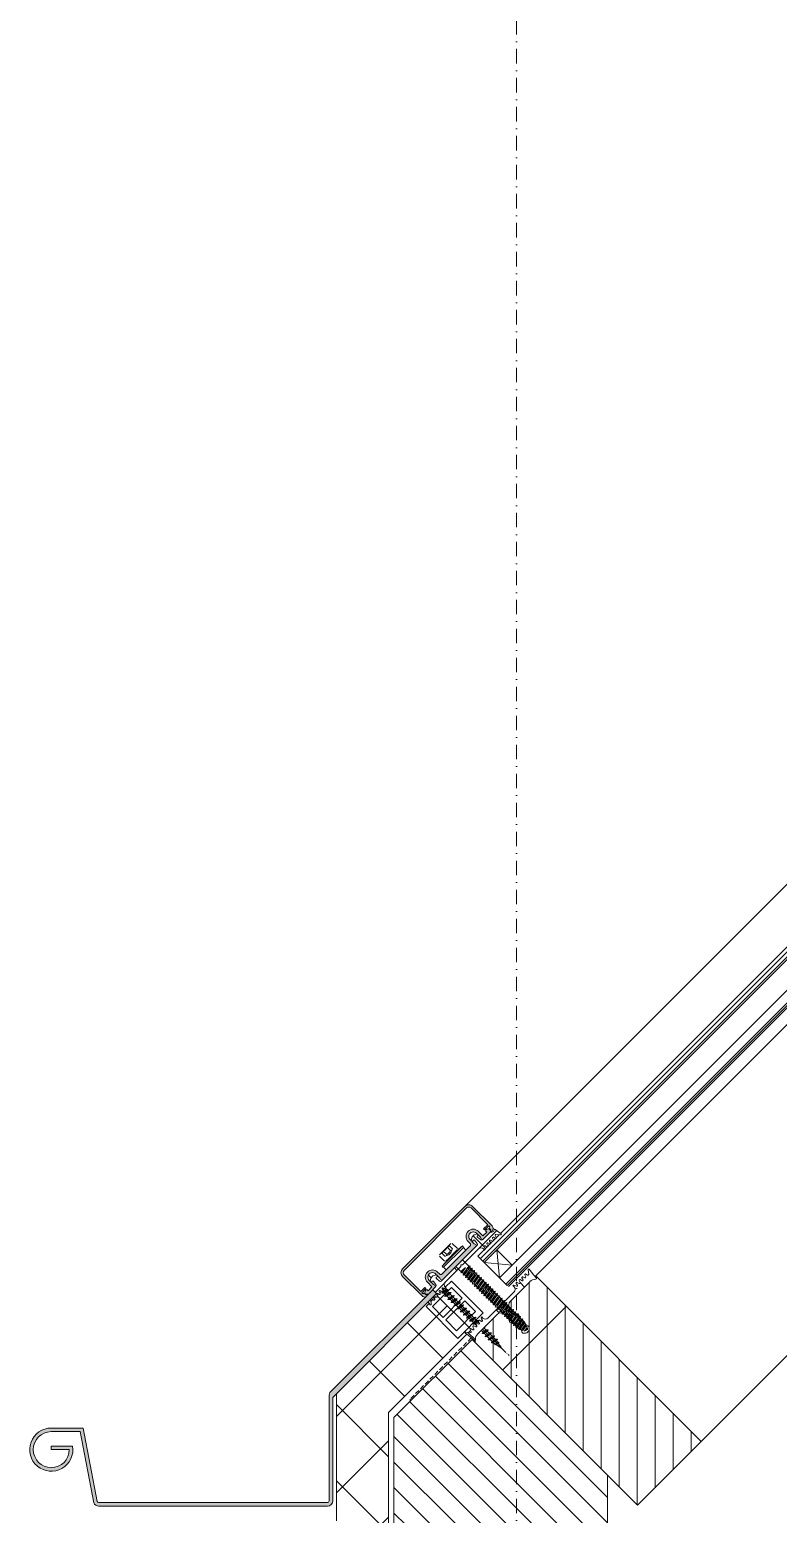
# Model space of a CAD drawing. Header units: millimetres. Extents: x 1789 to 13769, y 2055 to 27197.
# Drawn here: x 8502 to 8918, y 23425 to 24250 of the extents above; entities that cross this region are included whole.
import ezdxf

# ---------------------------------------------------------------- set-up
doc = ezdxf.new("R2010")
doc.units = ezdxf.units.MM
for name, pattern in [('MV_hartlijn_staal', [6.6, 5, -0.8, 0, -0.8]), ('MV_hidden', [3.75, 2.5, -1.25]), ('MV_stramien', [16, 8, -4, 0, -4])]:
    doc.linetypes.add(name, pattern=pattern)
for name, color, linetype, lineweight in [('A-DETL', 90, 'Continuous', 13), ('A-DETL-GENF', 92, 'Continuous', 18), ('A-DETL-THIN', 151, 'Continuous', 18)]:
    doc.layers.add(name, color=color, linetype=linetype, lineweight=lineweight)
pattern_1 = [(45, (0, 0), (-14.142136, 14.142136), []), (135, (0, 0), (-14.142136, -14.142136), [])]

# ---------------------------------------------------------------- blocks, each defined once
blk = doc.blocks.new('31 dubbel_glas - Type 1-3306866-Details Restauratie 1-10')
at = {"layer": 'A-DETL-GENF', "lineweight": 13}
for p, q in [((0, 0), (0, -23)), ((5.03, 0), (0, 0)), ((7.34, 0), (5.71, 0)), ((9.54, 0), (7.84, 0)), ((11.74, 0), (10.04, 0)), ((13.94, 0), (12.24, 0)), ((16.78, 0), (14.44, 0)), ((752.64, 0), (17.78, 0)), ((752.64, -5), (0, -5)), ((0, -5), (10, -17)), ((0, -17), (10, -5)), ((10, -17), (10, -5)), ((0, -17), (752.64, -17)), ((0, -23), (752.64, -23))]:
    blk.add_line(p, q, dxfattribs=at)
blk = doc.blocks.new('28 schroeven 2D - Verzonken schroef 4_0x50mm-V12-Details Restauratie 1-10')
at = {"layer": 'A-DETL-GENF', "lineweight": 5}
for p, q in [((-1, 45), (0, 50)), ((0, 50), (1, 45)), ((-2, 44.89), (-1.25, 44.25)), ((2, 43.96), (-2, 44.89)), ((-2, 42.46), (-1.25, 41.82)), ((2, 41.53), (-2, 42.46)), ((-1.26, 46.66), (-0.51, 46.02)), ((1.26, 46.07), (-1.26, 46.66)), ((-1, 35.05), (-1, 45)), ((-0.52, 48.71), (0.23, 48.07)), ((0.52, 48.47), (-0.52, 48.71)), ((-0.23, 49.11), (0.52, 48.47)), ((0.51, 46.71), (1.26, 46.07)), ((1, 45), (1, 35.05)), ((1.25, 44.6), (2, 43.96)), ((1.25, 42.17), (2, 41.53)), ((-2, 40.02), (-1.25, 39.38)), ((2, 39.09), (-2, 40.02)), ((-2, 37.58), (-1.25, 36.94)), ((2, 36.65), (-2, 37.58)), ((-2, 35.15), (-1.89, 35.05)), ((-1.59, 35.05), (-2, 35.15)), ((1.25, 39.73), (2, 39.09)), ((1.25, 37.29), (2, 36.65)), ((-2, 27.83), (-1.25, 27.19)), ((2, 26.9), (-2, 27.83)), ((-2, 25.4), (-1.25, 24.76)), ((2, 24.47), (-2, 25.4)), ((-1.93, 30.21), (-1.25, 29.63)), ((2, 29.34), (-1.83, 30.23)), ((-1, 4.28), (-1, 31.77)), ((1, 31.36), (1, 4.55)), ((1.25, 29.98), (2, 29.34)), ((1.25, 27.54), (2, 26.9)), ((1.25, 25.11), (2, 24.47)), ((-2, 22.96), (-1.25, 22.32)), ((2, 22.03), (-2, 22.96)), ((-2, 20.52), (-1.25, 19.88)), ((2, 19.59), (-2, 20.52)), ((-2, 18.09), (-1.25, 17.45)), ((2, 17.15), (-2, 18.09)), ((1.25, 22.67), (2, 22.03)), ((1.25, 20.23), (2, 19.59)), ((1.25, 17.79), (2, 17.15)), ((-2, 15.65), (-1.25, 15.01)), ((2, 14.72), (-2, 15.65)), ((-2, 13.21), (-1.25, 12.57)), ((2, 12.28), (-2, 13.21)), ((-2, 10.77), (-1.25, 10.13)), ((2, 9.84), (-2, 10.77)), ((-2, 8.34), (-1.25, 7.7)), ((2, 7.41), (-2, 8.34)), ((1.25, 15.36), (2, 14.72)), ((1.25, 12.92), (2, 12.28)), ((1.25, 10.48), (2, 9.84)), ((-2, 5.9), (-1.25, 5.26)), ((2, 4.97), (-2, 5.9)), ((-0.89, 3.96), (0.16, 3.58)), ((1.25, 8.05), (2, 7.41)), ((1.25, 5.61), (2, 4.97))]:
    blk.add_line(p, q, dxfattribs=at)
at = {"layer": 'A-DETL-GENF', "linetype": 'MV_hartlijn_staal', "lineweight": 13}
for p, q in [((0, 35.05), (0, 55.9)), ((0, 3.2), (0, 30.34)), ((0, -7.38), (0, -5.3)), ((0, -9.1), (0, -8.91))]:
    blk.add_line(p, q, dxfattribs=at)
at = {"layer": 'A-DETL-GENF', "lineweight": 5}
for points in [[(-2, 44.89), (-1.5, 45.13), (1.25, 44.6)], [(-2, 42.46), (-1.5, 42.7), (1.25, 42.17)], [(-1.26, 46.66), (-1, 46.82), (0.51, 46.71)], [(-1.25, 44.25), (1.8, 43.74), (2, 43.96)], [(-1.25, 41.82), (1.8, 41.31), (2, 41.53)], [(-0.52, 48.71), (-0.51, 48.79), (-0.23, 49.11)], [(-0.51, 46.02), (1.16, 45.94), (1.26, 46.07)], [(0.23, 48.07), (0.53, 48.42), (0.52, 48.47)], [(-2, 40.02), (-1.5, 40.26), (1.25, 39.73)], [(-2, 37.58), (-1.5, 37.82), (1.25, 37.29)], [(-2, 35.15), (-1.64, 35.32), (-0.15, 35.1)], [(-1.25, 39.38), (1.8, 38.87), (2, 39.09)], [(-1.25, 36.94), (1.8, 36.43), (2, 36.65)], [(-2, 27.83), (-1.5, 28.07), (1.25, 27.54)], [(-2, 25.4), (-1.5, 25.64), (1.25, 25.11)], [(-1.82, 30.32), (-1.11, 30.44), (1.25, 29.98)], [(-1.25, 29.63), (1.8, 29.12), (2, 29.34)], [(-1.25, 27.19), (1.8, 26.68), (2, 26.9)], [(-1.25, 24.76), (1.8, 24.25), (2, 24.47)], [(-2, 22.96), (-1.5, 23.2), (1.25, 22.67)], [(-2, 20.52), (-1.5, 20.76), (1.25, 20.23)], [(-2, 18.09), (-1.5, 18.33), (1.25, 17.79)], [(-1.25, 22.32), (1.8, 21.81), (2, 22.03)], [(-1.25, 19.88), (1.8, 19.37), (2, 19.59)], [(-1.25, 17.45), (1.8, 16.94), (2, 17.15)], [(-2, 15.65), (-1.5, 15.89), (1.25, 15.36)], [(-2, 13.21), (-1.5, 13.45), (1.25, 12.92)], [(-2, 10.77), (-1.5, 11.01), (1.25, 10.48)], [(-2, 8.34), (-1.5, 8.58), (1.25, 8.05)], [(-1.25, 15.01), (1.8, 14.5), (2, 14.72)], [(-1.25, 12.57), (1.8, 12.06), (2, 12.28)], [(-1.25, 10.13), (1.8, 9.62), (2, 9.84)], [(-2, 5.9), (-1.5, 6.14), (1.25, 5.61)], [(-1.25, 7.7), (1.8, 7.19), (2, 7.41)], [(-1.25, 5.26), (1.8, 4.75), (2, 4.97)]]:
    blk.add_open_spline(points, degree=2, dxfattribs=at)

msp = doc.modelspace()

# ---------------------------------------------------------------- hatches: boundary and pattern name
at = {"layer": 'A-DETL-GENF'}
h = msp.add_hatch(color=7, dxfattribs=at)
h.paths.add_polyline_path([(8721.61, 23546.07), (8722.37, 23546.14), (8723.32, 23547.25), (8722.64, 23547.44), (8722.54, 23547.36), (8721.54, 23548.35), (8720.98, 23547.78), (8720.27, 23548.49), (8722.61, 23550.82), (8722.04, 23551.39), (8719.71, 23549.05), (8710.16, 23558.69), (8709.98, 23559.12), (8709.92, 23559.59), (8709.98, 23560.06), (8710.16, 23560.49), (8710.44, 23560.86), (8745.47, 23595.8), (8745.9, 23595.98), (8746.37, 23596.04), (8746.83, 23595.98), (8747.27, 23595.8), (8747.64, 23595.51), (8756.9, 23586.25), (8754.57, 23583.91), (8755.13, 23583.35), (8757.47, 23585.68), (8758.03, 23585.12), (8757.75, 23584.27), (8758.6, 23583.42), (8758.47, 23583.19), (8758.82, 23582.58), (8759.2, 23582.63), (8759.31, 23582.71), (8759.62, 23583.13), (8759.82, 23583.61), (8759.89, 23584.13), (8759.82, 23584.64), (8759.62, 23585.13), (8759.31, 23585.54), (8747.96, 23596.78), (8747.36, 23597.07), (8746.7, 23597.22), (8746.03, 23597.22), (8745.37, 23597.07), (8744.77, 23596.78), (8744.24, 23596.36), (8709.12, 23561.09), (8708.82, 23560.37), (8708.72, 23559.59), (8708.82, 23558.81), (8709.12, 23558.09), (8709.6, 23557.47), (8720.77, 23546.36), (8721.17, 23546.17)])
h.paths.add_polyline_path([(8723.77, 23547.6), (8727.98, 23551.81), (8727.61, 23552.7), (8726.73, 23553.06), (8724.08, 23555.82), (8723.83, 23556.37), (8723.72, 23556.96), (8723.75, 23557.56), (8723.93, 23558.14), (8724.24, 23558.65), (8724.67, 23559.08), (8725.19, 23559.39), (8725.76, 23559.57), (8726.36, 23559.61), (8726.96, 23559.5), (8727.51, 23559.25), (8727.98, 23558.88), (8730.27, 23556.6), (8730.63, 23555.72), (8731.52, 23555.35), (8750.61, 23574.44), (8750.24, 23575.33), (8749.36, 23575.69), (8746.7, 23578.45), (8746.45, 23579), (8746.34, 23579.59), (8746.38, 23580.19), (8746.56, 23580.77), (8746.87, 23581.28), (8747.3, 23581.71), (8747.81, 23582.02), (8748.39, 23582.2), (8748.99, 23582.24), (8749.58, 23582.13), (8750.13, 23581.88), (8750.61, 23581.51), (8752.89, 23579.22), (8753.26, 23578.34), (8754.14, 23577.97), (8758.37, 23582.2), (8758.23, 23583.47), (8757.55, 23583.84), (8756.78, 23583.84), (8756.1, 23583.45), (8755.71, 23582.78), (8756.34, 23582.15), (8754.21, 23580.03), (8751.67, 23582.57), (8750.84, 23583.21), (8749.88, 23583.61), (8748.84, 23583.74), (8747.81, 23583.61), (8746.84, 23583.21), (8746.01, 23582.57), (8745.38, 23581.74), (8744.98, 23580.78), (8744.84, 23579.74), (8744.98, 23578.71), (8745.38, 23577.74), (8746.01, 23576.91), (8747.23, 23575.65), (8747.37, 23575.15), (8747.23, 23574.65), (8747.07, 23574.44), (8731.31, 23558.72), (8730.81, 23558.59), (8730.31, 23558.72), (8730.1, 23558.88), (8729.04, 23559.94), (8728.21, 23560.58), (8727.25, 23560.98), (8726.21, 23561.11), (8725.18, 23560.98), (8724.21, 23560.58), (8723.38, 23559.94), (8722.75, 23559.11), (8722.35, 23558.15), (8722.21, 23557.11), (8722.35, 23556.08), (8722.75, 23555.11), (8723.38, 23554.29), (8725.93, 23551.74), (8723.76, 23549.57), (8723.12, 23550.2), (8722.48, 23549.82), (8722.09, 23549.18), (8722.05, 23548.43), (8722.37, 23547.75)])
at = {"layer": 'A-DETL-GENF', "lineweight": 13}
h = msp.add_hatch(dxfattribs=at)
h.set_pattern_fill('FP_46', color=250, style=0, pattern_type=2)
h.set_pattern_definition(pattern_1)
h.paths.add_polyline_path([(8724.97, 23541.81), (8725.52, 23542.01), (8725.15, 23544.68), (8723.78, 23543.31)])
h.paths.add_polyline_path([(8726.92, 23544.41), (8727.4, 23544.62), (8727.45, 23544.94), (8726.85, 23546.25), (8727.06, 23546.52), (8727.39, 23546.57), (8728.48, 23545.97), (8728.96, 23546.17), (8729.01, 23546.5), (8728.41, 23547.81), (8728.61, 23548.07), (8728.95, 23548.13), (8730.03, 23547.52), (8730.51, 23547.73), (8730.56, 23548.05), (8729.96, 23549.36), (8730.17, 23549.63), (8730.5, 23549.68), (8731.59, 23549.08), (8732.07, 23549.28), (8732.12, 23549.61), (8731.52, 23550.92), (8731.73, 23551.19), (8732.06, 23551.24), (8733.38, 23550.64), (8733.8, 23550.76), (8733.98, 23550.89), (8733.03, 23551.94), (8732.83, 23552.42), (8732.76, 23552.94), (8732.83, 23553.46), (8733.03, 23553.94), (8733.35, 23554.35), (8741.95, 23562.95), (8741.95, 23563.89), (8742.89, 23563.89), (8752.09, 23573.02), (8752.93, 23573.32), (8753.82, 23573.22), (8754.57, 23572.74), (8755.2, 23572.11), (8755.42, 23572.5), (8755.43, 23572.94), (8755.34, 23573.14), (8754.86, 23574.26), (8755.07, 23574.53), (8755.4, 23574.58), (8756.49, 23573.98), (8756.81, 23574.03), (8757.02, 23574.51), (8756.42, 23575.82), (8756.62, 23576.08), (8756.96, 23576.14), (8758.04, 23575.53), (8758.37, 23575.58), (8758.57, 23576.06), (8757.97, 23577.37), (8758.18, 23577.64), (8758.51, 23577.69), (8759.6, 23577.09), (8759.92, 23577.14), (8760.13, 23577.61), (8759.53, 23578.93), (8759.74, 23579.2), (8760.07, 23579.25), (8761.15, 23578.64), (8761.48, 23578.69), (8761.68, 23579.17), (8761.04, 23580.54), (8761.2, 23580.78), (8761.47, 23580.85), (8764.09, 23580.58), (8764.29, 23581.12), (8761.1, 23583.64), (8760.3, 23584), (8760.43, 23583.37), (8760.26, 23582.75), (8759.83, 23582.29), (8759.24, 23582.11), (8758.32, 23582.15), (8753.73, 23577.69), (8753.34, 23577.67), (8752.89, 23577.92), (8751.07, 23579.51), (8751.12, 23579.85), (8751.29, 23580.01), (8751.81, 23580.31), (8751.02, 23581.1), (8749.33, 23580.65), (8748.18, 23579.5), (8747.71, 23577.34), (8748.31, 23576.76), (8748.41, 23576.84), (8748.98, 23577.71), (8749.36, 23577.75), (8749.61, 23577.56), (8751.16, 23575.49), (8751.14, 23575.1), (8750.82, 23574.65), (8730.85, 23554.82), (8730.47, 23554.8), (8730.12, 23554.96), (8728.19, 23556.63), (8728.24, 23556.97), (8728.41, 23557.14), (8729.17, 23557.69), (8728.53, 23558.33), (8726.45, 23557.77), (8725.3, 23556.63), (8724.85, 23554.94), (8725.64, 23554.15), (8726.11, 23554.84), (8726.45, 23554.88), (8726.73, 23554.68), (8728.28, 23552.61), (8728.26, 23552.23), (8727.98, 23551.81), (8726.33, 23550.11), (8728.38, 23547.91), (8725.65, 23545.06), (8725.84, 23545.01)])
h = msp.add_hatch(dxfattribs=at)
h.set_pattern_fill('FP_46', color=250, style=0, pattern_type=2)
h.set_pattern_definition(pattern_1)
h.paths.add_polyline_path([(8749.45, 23521.87), (8750.04, 23522.27), (8750.11, 23523.19), (8750.36, 23524.08), (8750.78, 23524.9), (8751.36, 23525.62), (8762.79, 23536.91), (8763.51, 23537.21), (8764.29, 23537.31), (8765.07, 23537.21), (8765.79, 23536.91), (8766.41, 23536.43), (8769.14, 23533.7), (8769, 23532.11), (8775, 23529.44), (8775.44, 23529.55), (8776.49, 23530.73), (8776.49, 23531.18), (8776.42, 23531.39), (8773.84, 23536.95), (8772.25, 23536.81), (8769.05, 23540.17), (8768.75, 23540.89), (8768.64, 23541.67), (8768.75, 23542.44), (8769.05, 23543.17), (8770, 23544.26), (8781.05, 23555.18), (8781.87, 23555.6), (8782.76, 23555.85), (8783.81, 23555.96), (8784.08, 23556.51), (8782.45, 23558.28), (8779.93, 23561.46), (8779.39, 23561.26), (8779.59, 23558.37), (8779.35, 23558.21), (8779.07, 23558.26), (8777.98, 23558.86), (8777.5, 23558.65), (8777.45, 23558.33), (8778.05, 23557.02), (8777.84, 23556.75), (8777.51, 23556.7), (8776.42, 23557.3), (8775.94, 23557.1), (8775.9, 23556.77), (8776.49, 23555.46), (8776.29, 23555.19), (8775.95, 23555.14), (8774.87, 23555.75), (8774.39, 23555.54), (8774.34, 23555.22), (8774.94, 23553.9), (8774.73, 23553.64), (8774.4, 23553.59), (8773.31, 23554.19), (8772.83, 23553.99), (8772.78, 23553.66), (8773.38, 23552.35), (8773.18, 23552.08), (8772.84, 23552.03), (8771.52, 23552.63), (8771.1, 23552.51), (8770.92, 23552.38), (8771.83, 23551.4), (8772.13, 23550.56), (8772.03, 23549.67), (8771.55, 23548.92), (8765.48, 23542.85), (8765.49, 23540.47), (8763.1, 23540.47), (8756.69, 23534.12), (8755.85, 23533.83), (8754.96, 23533.93), (8754.21, 23534.4), (8753.58, 23535.03), (8753.36, 23534.65), (8753.35, 23534.21), (8753.43, 23534), (8753.92, 23532.88), (8753.71, 23532.62), (8753.38, 23532.57), (8752.29, 23533.17), (8751.97, 23533.12), (8751.76, 23532.64), (8752.36, 23531.33), (8752.16, 23531.06), (8751.82, 23531.01), (8750.74, 23531.61), (8750.41, 23531.57), (8750.21, 23531.09), (8750.81, 23529.77), (8750.6, 23529.51), (8750.27, 23529.46), (8749.18, 23530.06), (8748.86, 23530.01), (8748.65, 23529.53), (8749.25, 23528.22), (8749.04, 23527.95), (8748.71, 23527.9), (8747.63, 23528.5), (8747.3, 23528.45), (8747.1, 23527.98), (8747.74, 23526.61), (8747.58, 23526.37), (8747.31, 23526.3), (8744.69, 23526.57), (8744.49, 23526.02), (8747.68, 23523.51)])
h.paths.add_polyline_path([(8775.08, 23530.45), (8774.86, 23530.5), (8770.62, 23532.52), (8770.2, 23533.11), (8769.88, 23534.25), (8769.64, 23534.59), (8767.43, 23537.19), (8767.32, 23537.67), (8767.46, 23538.14), (8767.81, 23538.49), (8768.29, 23538.63), (8768.77, 23538.53), (8768.98, 23538.39), (8771.7, 23536.08), (8772.49, 23535.83), (8773.17, 23535.59), (8773.63, 23535.03), (8775.48, 23530.77), (8775.28, 23530.52), (8775.18, 23530.47)])
h = msp.add_hatch(dxfattribs=at)
h.set_pattern_fill('FP_11', color=253, style=0, pattern_type=2)
h.set_pattern_definition([(90, (0, 0), (-10, 6e-16), [])])
h.paths.add_polyline_path([(8840.11, 23430.53), (8875.47, 23465.89), (8783.55, 23557.81), (8783.2, 23557.46), (8784.08, 23556.51), (8783.68, 23555.91), (8782.45, 23555.76), (8781.87, 23555.6), (8781.05, 23555.18), (8780.33, 23554.6), (8769.05, 23543.17), (8768.75, 23542.44), (8768.64, 23541.67), (8768.75, 23540.89), (8769.05, 23540.17), (8769.64, 23539.43), (8772.25, 23536.81), (8773.84, 23536.95), (8776.52, 23530.95), (8776.34, 23530.45), (8775.23, 23529.47), (8774.78, 23529.46), (8774.56, 23529.53), (8769, 23532.11), (8769.14, 23533.7), (8765.79, 23536.91), (8765.07, 23537.21), (8764.29, 23537.31), (8763.1, 23537.04), (8762.79, 23536.91), (8762.17, 23536.43), (8750.78, 23524.9), (8750.36, 23524.08), (8750.11, 23523.19), (8750, 23522.15), (8749.45, 23521.87), (8748.49, 23522.76), (8748.19, 23522.45), (8823.47, 23447.18)])
h.paths.add_polyline_path([(8775.08, 23530.45), (8775.37, 23530.59), (8775.5, 23530.88), (8775.4, 23531.22), (8773.44, 23535.34), (8772.85, 23535.75), (8771.7, 23536.08), (8770.6, 23536.98), (8768.58, 23538.59), (8768.29, 23538.63), (8767.81, 23538.49), (8767.43, 23538.07), (8767.32, 23537.67), (8767.46, 23537.14), (8768.04, 23536.43), (8769.88, 23534.25), (8770.12, 23533.46), (8770.37, 23532.79), (8770.92, 23532.32), (8775, 23530.46)])
at = {"layer": 'A-DETL-GENF'}
msp.add_hatch(color=7, dxfattribs=at).paths.add_polyline_path([(8667.83, 23429.9), (8668.61, 23430), (8669.33, 23430.3), (8669.96, 23430.78), (8670.44, 23431.4), (8670.74, 23432.13), (8670.84, 23432.91), (8670.84, 23490.37), (8728.46, 23547.98), (8726.33, 23550.11), (8669.23, 23493.01), (8668.93, 23492.28), (8668.83, 23491.51), (8668.8, 23432.64), (8668.54, 23432.19), (8668.09, 23431.93), (8667.83, 23431.9), (8540.43, 23432.01), (8540.08, 23432.32), (8539.97, 23432.52), (8532.17, 23473.32), (8514.47, 23473.32), (8511.42, 23472.93), (8508.57, 23471.77), (8506.11, 23469.93), (8504.2, 23467.53), (8502.96, 23464.71), (8502.47, 23461.68), (8502.77, 23458.62), (8503.84, 23455.74), (8505.61, 23453.22), (8507.96, 23451.24), (8510.73, 23449.92), (8513.75, 23449.34), (8516.82, 23449.55), (8519.73, 23450.54), (8522.3, 23452.23), (8524.35, 23454.52), (8525.75, 23457.25), (8526.42, 23460.25), (8526.3, 23463.32), (8514.47, 23463.32), (8514.47, 23461.32), (8524.47, 23461.32), (8524.13, 23458.73), (8523.13, 23456.32), (8521.54, 23454.25), (8519.47, 23452.66), (8517.05, 23451.66), (8514.47, 23451.32), (8511.88, 23451.66), (8509.47, 23452.66), (8507.4, 23454.25), (8505.81, 23456.32), (8504.81, 23458.73), (8504.47, 23461.32), (8504.81, 23463.91), (8505.81, 23466.32), (8507.4, 23468.39), (8509.47, 23469.98), (8511.88, 23470.98), (8514.47, 23471.32), (8530.52, 23471.32), (8538.08, 23431.79), (8538.42, 23431.16), (8538.9, 23430.64), (8539.49, 23430.23), (8540.16, 23429.98), (8540.87, 23429.9), (8636.72, 23429.9)])
at = {"layer": 'A-DETL-GENF', "lineweight": 13}
h = msp.add_hatch(dxfattribs=at)
h.set_pattern_fill('FP_4', color=251, style=0, pattern_type=2)
h.set_pattern_definition([(45, (0, 0), (-21.213203, 21.213203), []), (135, (0, 0), (-21.213203, -21.213203), [])])
h.paths.add_polyline_path([(8700.13, 23416.01), (8700.16, 23416.24), (8701.58, 23416.75), (8701.62, 23417.08), (8701.5, 23417.27), (8699.46, 23418.93), (8699.7, 23419.46), (8701.84, 23419.21), (8701.84, 23481.97), (8745.28, 23525.4), (8744.49, 23526.02), (8744.69, 23526.57), (8746.28, 23526.4), (8747.31, 23527.59), (8747.1, 23527.98), (8747.22, 23528.5), (8728.72, 23547), (8729.01, 23546.5), (8728.96, 23546.17), (8728.4, 23546.01), (8727.16, 23546.56), (8726.9, 23546.36), (8726.85, 23546.02), (8727.45, 23544.94), (8727.4, 23544.62), (8726.92, 23544.41), (8725.55, 23545.05), (8725.37, 23544.9), (8725.24, 23544.62), (8725.52, 23542.01), (8724.97, 23541.81), (8723.78, 23543.31), (8672.84, 23492.37), (8672.94, 23421.89), (8674.74, 23422.1), (8674.98, 23421.57), (8672.84, 23419.76), (8672.92, 23419.31), (8673.08, 23419.22), (8674.27, 23418.88), (8674.43, 23418.29), (8674.27, 23418.13), (8672.92, 23417.63), (8672.88, 23417.29), (8673.08, 23417.02), (8674.28, 23416.68), (8674.42, 23416.01), (8700.07, 23416.01)])
h = msp.add_hatch(dxfattribs=at)
h.set_pattern_fill('FP_2', color=250, style=0, pattern_type=2)
h.set_pattern_definition([(135, (0, 0), (-7.071068, -7.071068), [])])
h.paths.add_polyline_path([(8823.47, 23419.37), (8823.47, 23447.18), (8748.19, 23522.45), (8704.84, 23479.1), (8704.84, 23419.37), (8791.71, 23419.37)])

# ---------------------------------------------------------------- linework, layer by layer
at = {"layer": 'A-DETL', "linetype": 'MV_stramien', "lineweight": 18}
msp.add_line((8772.84, 20721.29), (8772.84, 25578.5), dxfattribs=at)
at = {"layer": 'A-DETL', "lineweight": 18}
for p, q in [((8752.82, 23567.39), (9285.01, 24099.58)), ((8754.27, 23566.01), (9286.43, 24098.17)), ((8767, 23553.29), (9299.16, 24085.44)), ((8768.42, 23551.87), (9300.57, 24084.03)), ((9397.09, 23987.51), (8875.47, 23465.89)), ((8744.24, 23596.36), (8709.6, 23561.71)), ((8710.44, 23560.86), (8745.09, 23595.51)), ((8747.64, 23595.51), (8756.9, 23586.25)), ((8759.31, 23585.54), (8748.49, 23596.36)), ((8756.9, 23586.25), (8754.57, 23583.91)), ((8755.13, 23583.35), (8757.47, 23585.68)), ((8757.47, 23585.68), (8758.03, 23585.12)), ((8749.36, 23575.69), (8747.07, 23577.97)), ((8748.18, 23579.5), (8747.62, 23577.42)), ((8749.33, 23580.65), (8748.18, 23579.5)), ((8748.41, 23576.84), (8748.82, 23577.55)), ((8751.02, 23581.1), (8749.33, 23580.65)), ((8749.61, 23577.56), (8751, 23575.84)), ((8750.61, 23581.51), (8752.89, 23579.22)), ((8752.99, 23577.84), (8751.27, 23579.23)), ((8751.29, 23580.01), (8751.81, 23580.31)), ((8754.21, 23580.03), (8751.67, 23582.57)), ((8752.89, 23579.22), (8753.26, 23578.34)), ((8753.26, 23578.34), (8754.14, 23577.97)), ((8754.14, 23577.97), (8758.37, 23582.2)), ((8756.34, 23582.15), (8754.21, 23580.03)), ((8754.57, 23583.91), (8755.13, 23583.35)), ((8755.71, 23582.78), (8756.34, 23582.15)), ((8758.03, 23585.12), (8757.75, 23584.27)), ((8757.75, 23584.27), (8758.6, 23583.42)), ((8758.37, 23582.2), (8758.23, 23583.47)), ((8758.51, 23577.69), (8759.6, 23577.09)), ((8760.13, 23577.61), (8759.52, 23578.7)), ((8760.07, 23579.25), (8761.15, 23578.64)), ((8761.1, 23583.64), (8760.3, 23584)), ((8761.68, 23579.17), (8761.08, 23580.26)), ((8764.29, 23581.12), (8761.1, 23583.64)), ((8761.47, 23580.85), (8764.09, 23580.58)), ((8747.07, 23574.44), (8731.52, 23558.88)), ((8731.52, 23555.35), (8750.61, 23574.44)), ((8742.89, 23563.89), (8751.74, 23572.74)), ((8746.01, 23576.91), (8747.07, 23575.85)), ((8750.24, 23575.33), (8749.36, 23575.69)), ((8750.61, 23574.44), (8750.24, 23575.33)), ((8750.94, 23574.77), (8750.61, 23574.44)), ((8754.57, 23572.74), (8755.2, 23572.11)), ((8755.34, 23573.14), (8754.86, 23574.04)), ((8755.4, 23574.58), (8756.49, 23573.98)), ((8757.02, 23574.51), (8756.41, 23575.59)), ((8756.96, 23576.14), (8758.04, 23575.53)), ((8758.57, 23576.06), (8757.97, 23577.15)), ((8733.35, 23554.35), (8741.95, 23562.95)), ((8741.95, 23562.95), (8741.95, 23563.89)), ((8741.95, 23563.89), (8742.89, 23563.89)), ((8779.39, 23561.26), (8779.66, 23558.65)), ((8782.45, 23558.28), (8779.93, 23561.46)), ((8709.6, 23557.47), (8720.42, 23546.65)), ((8719.71, 23549.05), (8710.44, 23558.32)), ((8723.38, 23554.29), (8725.93, 23551.74)), ((8726.73, 23553.06), (8724.45, 23555.34)), ((8725.3, 23556.63), (8724.85, 23554.94)), ((8726.45, 23557.77), (8725.3, 23556.63)), ((8725.64, 23554.15), (8725.94, 23554.67)), ((8728.53, 23558.33), (8726.45, 23557.77)), ((8726.73, 23554.68), (8728.12, 23552.96)), ((8727.61, 23552.7), (8726.73, 23553.06)), ((8727.98, 23551.81), (8727.61, 23552.7)), ((8727.98, 23558.88), (8730.27, 23556.6)), ((8730.12, 23554.96), (8728.4, 23556.35)), ((8728.41, 23557.14), (8729.11, 23557.54)), ((8730.1, 23558.88), (8729.04, 23559.94)), ((8730.27, 23556.6), (8730.63, 23555.72)), ((8730.63, 23555.72), (8731.52, 23555.35)), ((8731.52, 23555.35), (8731.18, 23555.02)), ((8769.52, 23543.79), (8780.33, 23554.6)), ((8772.78, 23553.66), (8773.39, 23552.58)), ((8774.4, 23553.59), (8773.31, 23554.19)), ((8774.34, 23555.22), (8774.94, 23554.13)), ((8775.95, 23555.14), (8774.87, 23555.75)), ((8775.9, 23556.77), (8776.5, 23555.69)), ((8777.51, 23556.7), (8776.42, 23557.3)), ((8777.45, 23558.33), (8778.05, 23557.24)), ((8779.07, 23558.26), (8777.98, 23558.86)), ((8784.08, 23556.51), (8782.45, 23558.28)), ((8783.55, 23557.81), (8783.2, 23557.46)), ((8875.47, 23465.89), (8783.55, 23557.81)), ((8726.33, 23550.11), (8669.23, 23493.01)), ((8670.84, 23490.37), (8728.46, 23547.98)), ((8722.04, 23551.39), (8719.71, 23549.05)), ((8720.27, 23548.49), (8722.61, 23550.82)), ((8720.98, 23547.78), (8720.27, 23548.49)), ((8721.54, 23548.35), (8720.98, 23547.78)), ((8722.54, 23547.36), (8721.54, 23548.35)), ((8722.61, 23550.82), (8722.04, 23551.39)), ((8722.37, 23547.75), (8723.77, 23547.6)), ((8723.76, 23549.57), (8723.12, 23550.2)), ((8725.93, 23551.74), (8723.76, 23549.57)), ((8725.52, 23542.01), (8725.24, 23544.62)), ((8725.84, 23545.01), (8726.92, 23544.41)), ((8726.33, 23550.17), (8727.98, 23551.81)), ((8728.46, 23547.98), (8726.33, 23550.11)), ((8727.45, 23544.94), (8726.85, 23546.03)), ((8727.39, 23546.57), (8728.48, 23545.97)), ((8729.01, 23546.5), (8728.4, 23547.58)), ((8747.27, 23528.45), (8728.72, 23547)), ((8728.95, 23548.13), (8730.03, 23547.52)), ((8730.56, 23548.05), (8729.96, 23549.14)), ((8730.5, 23549.68), (8731.59, 23549.08)), ((8732.12, 23549.61), (8731.51, 23550.69)), ((8732.06, 23551.24), (8732.95, 23550.75)), ((8733.98, 23550.89), (8733.35, 23551.52)), ((8771.55, 23548.92), (8765.48, 23542.85)), ((8770.92, 23552.38), (8771.55, 23551.75)), ((8772.84, 23552.03), (8771.95, 23552.52)), ((8723.78, 23543.31), (8724.97, 23541.81)), ((8751.36, 23525.62), (8762.17, 23536.43)), ((8763.1, 23540.47), (8757.04, 23534.4)), ((8765.49, 23540.47), (8763.1, 23540.47)), ((8765.16, 23505.48), (8800.52, 23540.84)), ((8765.48, 23542.85), (8765.49, 23540.47)), ((8766.41, 23536.43), (8769.14, 23533.7)), ((8769.64, 23534.59), (8767.57, 23536.98)), ((8768.98, 23538.39), (8771.36, 23536.32)), ((8772.25, 23536.81), (8769.52, 23539.54)), ((8773.84, 23536.95), (8772.25, 23536.81)), ((8776.42, 23531.39), (8773.84, 23536.95)), ((8747.1, 23527.98), (8747.7, 23526.89)), ((8748.71, 23527.9), (8747.63, 23528.5)), ((8748.65, 23529.53), (8749.26, 23528.44)), ((8750.27, 23529.46), (8749.18, 23530.06)), ((8750.21, 23531.09), (8750.81, 23530)), ((8751.82, 23531.01), (8750.74, 23531.61)), ((8751.76, 23532.64), (8752.37, 23531.56)), ((8753.38, 23532.57), (8752.29, 23533.17)), ((8753.43, 23534), (8753.92, 23533.11)), ((8754.21, 23534.4), (8753.58, 23535.03)), ((8769.14, 23533.7), (8769, 23532.11)), ((8769, 23532.11), (8774.56, 23529.53)), ((8774.86, 23530.5), (8770.92, 23532.32)), ((8773.63, 23535.03), (8775.46, 23531.09)), ((8775.44, 23529.55), (8776.41, 23530.52)), ((8701.84, 23481.97), (8745.28, 23525.4)), ((8748.19, 23522.45), (8704.84, 23479.1)), ((8744.49, 23526.02), (8747.68, 23523.51)), ((8747.31, 23526.3), (8744.69, 23526.57)), ((8746.28, 23526.4), (8747.36, 23527.49)), ((8747.68, 23523.51), (8749.45, 23521.87)), ((8748.49, 23522.76), (8748.19, 23522.45)), ((8823.47, 23447.18), (8748.19, 23522.45)), ((8668.83, 23491.51), (8668.83, 23432.9)), ((8670.84, 23432.91), (8670.84, 23490.37)), ((8672.84, 23492.37), (8672.84, 23421.88)), ((8701.84, 23419.21), (8701.84, 23481.97)), ((8704.84, 23479.1), (8704.84, 23419.37)), ((8532.17, 23473.32), (8514.47, 23473.32)), ((8514.47, 23471.32), (8530.52, 23471.32)), ((8530.52, 23471.32), (8538.08, 23431.79)), ((8539.97, 23432.52), (8532.17, 23473.32)), ((8526.3, 23463.32), (8514.47, 23463.32)), ((8514.47, 23463.32), (8514.47, 23461.32)), ((8840.11, 23430.53), (8875.47, 23465.89)), ((8514.47, 23461.32), (8524.47, 23461.32)), ((8823.47, 23447.18), (8840.11, 23430.53)), ((8823.47, 23419.37), (8823.47, 23447.18)), ((8540.87, 23429.9), (8667.83, 23429.9)), ((8667.83, 23431.9), (8540.89, 23431.9))]:
    msp.add_line(p, q, dxfattribs=at)
at = {"layer": 'A-DETL', "lineweight": 25}
msp.add_line((8783.55, 23557.81), (9305.17, 24079.43), dxfattribs=at)
at = {"layer": 'A-DETL'}
for p, q in [((8736.48, 23575.84), (8730.12, 23569.47)), ((8731.17, 23570.53), (8733.02, 23568.68)), ((8742.83, 23574.44), (8731.52, 23563.13)), ((8732.23, 23571.59), (8734.11, 23569.71)), ((8743.36, 23573.56), (8732.4, 23562.59)), ((8735.38, 23569.47), (8733.33, 23568.74)), ((8734.36, 23573.71), (8736.23, 23571.83)), ((8736.44, 23570.53), (8735.38, 23569.47)), ((8738.23, 23570.55), (8735.41, 23567.72)), ((8735.42, 23574.77), (8737.26, 23572.92)), ((8737.2, 23572.61), (8736.44, 23570.53)), ((8740.09, 23572.94), (8737.19, 23575.84)), ((8742.83, 23574.44), (8738.23, 23570.55)), ((8738.23, 23570.55), (8740, 23572.32)), ((8743.54, 23573.73), (8742.83, 23574.44)), ((8744.77, 23572.14), (8743.36, 23573.56)), ((8730.12, 23568.76), (8732.93, 23565.95)), ((8735.41, 23567.72), (8731.52, 23563.13)), ((8731.52, 23563.13), (8732.22, 23562.42)), ((8732.4, 23562.59), (8733.81, 23561.18)), ((8733.64, 23565.95), (8735.41, 23567.72)), ((8739.21, 23563.04), (8742.05, 23560.19)), ((8742.02, 23559.52), (8744.42, 23562.36)), ((8742.05, 23560.19), (8744.54, 23562.47)), ((8744.54, 23562.47), (8742.79, 23559.7)), ((8746.4, 23563.27), (8742.92, 23566.75)), ((8743.29, 23558.25), (8745.37, 23561.03)), ((8743.43, 23559.06), (8746.4, 23563.27)), ((8746.93, 23562.49), (8744.06, 23558.43)), ((8747.57, 23561.85), (8744.7, 23557.79)), ((8748.21, 23561.21), (8745.34, 23557.15)), ((8745.83, 23561.63), (8747.07, 23563.3)), ((8746.93, 23562.49), (8747.07, 23563.3)), ((8747.57, 23561.85), (8746.93, 23562.49)), ((8747.36, 23560.7), (8748.35, 23562.03)), ((8748.35, 23562.03), (8747.57, 23561.85)), ((8748.21, 23561.21), (8748.35, 23562.03)), ((8748.84, 23560.58), (8748.21, 23561.21)), ((8736.77, 23554.94), (8733.35, 23551.52)), ((8736.77, 23554.94), (8754.45, 23537.27)), ((8742.02, 23559.52), (8742.79, 23559.7)), ((8742.79, 23559.7), (8743.43, 23559.06)), ((8743.43, 23559.06), (8743.29, 23558.25)), ((8743.29, 23558.25), (8744.06, 23558.43)), ((8744.06, 23558.43), (8744.7, 23557.79)), ((8744.56, 23556.97), (8746.92, 23560.13)), ((8744.7, 23557.79), (8744.56, 23556.97)), ((8744.56, 23556.97), (8745.34, 23557.15)), ((8745.34, 23557.15), (8745.97, 23556.52)), ((8745.84, 23555.7), (8748.46, 23559.21)), ((8745.97, 23556.52), (8745.84, 23555.7)), ((8745.84, 23555.7), (8746.61, 23555.88)), ((8745.97, 23556.52), (8748.84, 23560.58)), ((8749.48, 23559.94), (8746.61, 23555.88)), ((8746.61, 23555.88), (8747.25, 23555.24)), ((8747.11, 23554.43), (8750.02, 23558.32)), ((8747.25, 23555.24), (8747.11, 23554.43)), ((8747.11, 23554.43), (8747.88, 23554.61)), ((8750.12, 23559.3), (8747.25, 23555.24)), ((8750.75, 23558.67), (8747.88, 23554.61)), ((8747.88, 23554.61), (8748.52, 23553.97)), ((8748.52, 23553.97), (8748.38, 23553.15)), ((8748.38, 23553.15), (8749.15, 23553.34)), ((8748.52, 23553.97), (8751.39, 23558.03)), ((8749.62, 23560.76), (8748.84, 23560.58)), ((8748.91, 23559.8), (8749.62, 23560.76)), ((8752.03, 23557.39), (8749.15, 23553.34)), ((8749.15, 23553.34), (8749.79, 23552.7)), ((8752.16, 23558.21), (8749.29, 23554.4)), ((8749.48, 23559.94), (8749.62, 23560.76)), ((8750.12, 23559.3), (8749.48, 23559.94)), ((8749.65, 23551.88), (8750.37, 23552.83)), ((8749.79, 23552.7), (8749.65, 23551.88)), ((8752.66, 23556.76), (8749.79, 23552.7)), ((8750.89, 23559.48), (8750.12, 23559.3)), ((8753.3, 23556.12), (8750.43, 23552.06)), ((8750.75, 23558.67), (8750.89, 23559.48)), ((8751.39, 23558.03), (8750.75, 23558.67)), ((8750.84, 23553.44), (8753.44, 23556.94)), ((8751.06, 23551.43), (8753.93, 23555.48)), ((8752.16, 23558.21), (8751.39, 23558.03)), ((8754.57, 23554.85), (8751.7, 23550.79)), ((8752.03, 23557.39), (8752.16, 23558.21)), ((8752.66, 23556.76), (8752.03, 23557.39)), ((8755.21, 23554.21), (8752.34, 23550.15)), ((8752.37, 23552.53), (8754.71, 23555.67)), ((8753.44, 23556.94), (8752.66, 23556.76)), ((8755.84, 23553.58), (8752.97, 23549.52)), ((8753.3, 23556.12), (8753.44, 23556.94)), ((8753.93, 23555.48), (8753.3, 23556.12)), ((8753.61, 23548.88), (8756.48, 23552.94)), ((8753.91, 23551.62), (8755.98, 23554.39)), ((8754.71, 23555.67), (8753.93, 23555.48)), ((8754.57, 23554.85), (8754.71, 23555.67)), ((8755.21, 23554.21), (8754.57, 23554.85)), ((8755.98, 23554.39), (8755.21, 23554.21)), ((8755.45, 23550.72), (8757.25, 23553.12)), ((8755.84, 23553.58), (8755.98, 23554.39)), ((8756.48, 23552.94), (8755.84, 23553.58)), ((8757.25, 23553.12), (8756.48, 23552.94)), ((8757.12, 23552.3), (8757.25, 23553.12)), ((8726.48, 23544.66), (8725.36, 23543.53)), ((8736.77, 23551.41), (8726.16, 23540.8)), ((8728.04, 23546.21), (8727.21, 23545.38)), ((8729.59, 23547.77), (8728.76, 23546.94)), ((8731.15, 23549.32), (8730.32, 23548.49)), ((8732.71, 23550.88), (8731.87, 23550.05)), ((8732.17, 23534.79), (8742.78, 23545.4)), ((8742.78, 23545.4), (8736.77, 23551.41)), ((8749.65, 23551.88), (8750.43, 23552.06)), ((8750.43, 23552.06), (8751.06, 23551.43)), ((8750.93, 23550.61), (8751.91, 23551.93)), ((8751.06, 23551.43), (8750.93, 23550.61)), ((8750.93, 23550.61), (8751.7, 23550.79)), ((8751.7, 23550.79), (8752.34, 23550.15)), ((8752.2, 23549.34), (8753.45, 23551.02)), ((8752.34, 23550.15), (8752.2, 23549.34)), ((8752.2, 23549.34), (8752.97, 23549.52)), ((8752.97, 23549.52), (8753.61, 23548.88)), ((8753.47, 23548.06), (8755.01, 23550.12)), ((8753.61, 23548.88), (8753.47, 23548.06)), ((8753.47, 23548.06), (8754.25, 23548.24)), ((8757.12, 23552.3), (8754.25, 23548.24)), ((8754.25, 23548.24), (8754.88, 23547.61)), ((8754.74, 23546.79), (8756.56, 23549.2)), ((8754.88, 23547.61), (8754.74, 23546.79)), ((8754.74, 23546.79), (8755.52, 23546.97)), ((8757.75, 23551.67), (8754.88, 23547.61)), ((8758.39, 23551.03), (8755.52, 23546.97)), ((8755.52, 23546.97), (8756.16, 23546.33)), ((8756.02, 23545.52), (8758.09, 23548.3)), ((8756.16, 23546.33), (8756.02, 23545.52)), ((8756.02, 23545.52), (8756.79, 23545.7)), ((8756.16, 23546.33), (8759.03, 23550.39)), ((8759.66, 23549.76), (8756.79, 23545.7)), ((8756.79, 23545.7), (8757.43, 23545.06)), ((8756.99, 23549.8), (8758.53, 23551.85)), ((8757.75, 23551.67), (8757.12, 23552.3)), ((8757.29, 23544.25), (8759.65, 23547.4)), ((8757.43, 23545.06), (8757.29, 23544.25)), ((8757.29, 23544.25), (8758.06, 23544.43)), ((8760.3, 23549.12), (8757.43, 23545.06)), ((8758.53, 23551.85), (8757.75, 23551.67)), ((8760.94, 23548.48), (8758.06, 23544.43)), ((8758.06, 23544.43), (8758.7, 23543.79)), ((8758.39, 23551.03), (8758.53, 23551.85)), ((8759.03, 23550.39), (8758.39, 23551.03)), ((8758.55, 23548.9), (8759.8, 23550.57)), ((8758.56, 23542.97), (8761.19, 23546.48)), ((8758.7, 23543.79), (8761.57, 23547.85)), ((8759.8, 23550.57), (8759.03, 23550.39)), ((8762.21, 23547.21), (8759.34, 23543.15)), ((8759.66, 23549.76), (8759.8, 23550.57)), ((8760.3, 23549.12), (8759.66, 23549.76)), ((8759.84, 23541.7), (8762.75, 23545.59)), ((8762.84, 23546.58), (8759.97, 23542.52)), ((8760.08, 23547.98), (8761.07, 23549.3)), ((8761.07, 23549.3), (8760.3, 23549.12)), ((8763.48, 23545.94), (8760.61, 23541.88)), ((8760.94, 23548.48), (8761.07, 23549.3)), ((8761.57, 23547.85), (8760.94, 23548.48)), ((8761.25, 23541.24), (8764.12, 23545.3)), ((8762.35, 23548.03), (8761.57, 23547.85)), ((8761.64, 23547.07), (8762.35, 23548.03)), ((8764.75, 23544.67), (8761.88, 23540.61)), ((8762, 23541.62), (8764.89, 23545.48)), ((8762.21, 23547.21), (8762.35, 23548.03)), ((8762.84, 23546.58), (8762.21, 23547.21)), ((8763.62, 23546.76), (8762.84, 23546.58)), ((8763.48, 23545.94), (8763.62, 23546.76)), ((8764.12, 23545.3), (8763.48, 23545.94)), ((8764.89, 23545.48), (8764.12, 23545.3)), ((8764.75, 23544.67), (8764.89, 23545.48)), ((8765.39, 23544.03), (8764.75, 23544.67)), ((8724.38, 23542.55), (8722.63, 23540.8)), ((8722.63, 23540.8), (8740.3, 23523.12)), ((8726.16, 23540.8), (8732.17, 23534.79)), ((8733.59, 23533.38), (8744.19, 23543.98)), ((8750.2, 23537.97), (8739.6, 23527.37)), ((8754.45, 23537.27), (8740.3, 23523.12)), ((8744.19, 23543.98), (8750.2, 23537.97)), ((8758.7, 23543.79), (8758.56, 23542.97)), ((8758.56, 23542.97), (8759.34, 23543.15)), ((8759.34, 23543.15), (8759.97, 23542.52)), ((8759.97, 23542.52), (8759.84, 23541.7)), ((8759.84, 23541.7), (8760.61, 23541.88)), ((8760.61, 23541.88), (8761.25, 23541.24)), ((8761.25, 23541.24), (8761.11, 23540.43)), ((8761.11, 23540.43), (8761.88, 23540.61)), ((8761.88, 23540.61), (8762.52, 23539.97)), ((8762.38, 23539.15), (8763.1, 23540.1)), ((8762.52, 23539.97), (8762.38, 23539.15)), ((8762.38, 23539.15), (8763.16, 23539.33)), ((8765.39, 23544.03), (8762.52, 23539.97)), ((8766.03, 23543.39), (8763.16, 23539.33)), ((8763.16, 23539.33), (8763.79, 23538.7)), ((8763.57, 23540.71), (8766.16, 23544.21)), ((8763.65, 23537.88), (8764.64, 23539.2)), ((8763.79, 23538.7), (8763.65, 23537.88)), ((8763.65, 23537.88), (8764.43, 23538.06)), ((8763.79, 23538.7), (8766.66, 23542.76)), ((8767.3, 23542.12), (8764.43, 23538.06)), ((8764.43, 23538.06), (8765.06, 23537.43)), ((8764.93, 23536.61), (8766.18, 23538.29)), ((8765.06, 23537.43), (8764.93, 23536.61)), ((8764.93, 23536.61), (8765.7, 23536.79)), ((8767.94, 23541.48), (8765.06, 23537.43)), ((8765.09, 23539.8), (8767.44, 23542.94)), ((8766.16, 23544.21), (8765.39, 23544.03)), ((8768.57, 23540.85), (8765.7, 23536.79)), ((8765.7, 23536.79), (8766.34, 23536.15)), ((8765.89, 23536.63), (8766.74, 23535.78)), ((8766.03, 23543.39), (8766.16, 23544.21)), ((8766.66, 23542.76), (8766.03, 23543.39)), ((8766.2, 23535.34), (8767.74, 23537.39)), ((8766.34, 23536.15), (8766.2, 23535.34)), ((8766.34, 23536.15), (8769.21, 23540.21)), ((8766.64, 23538.89), (8768.71, 23541.66)), ((8767.44, 23542.94), (8766.66, 23542.76)), ((8769.84, 23539.57), (8766.87, 23535.37)), ((8767.3, 23542.12), (8767.44, 23542.94)), ((8767.94, 23541.48), (8767.3, 23542.12)), ((8767.47, 23534.06), (8769.28, 23536.48)), ((8770.48, 23538.94), (8767.61, 23534.88)), ((8768.71, 23541.66), (8767.94, 23541.48)), ((8768.18, 23537.99), (8769.98, 23540.39)), ((8771.12, 23538.3), (8768.25, 23534.24)), ((8768.57, 23540.85), (8768.71, 23541.66)), ((8769.21, 23540.21), (8768.57, 23540.85)), ((8768.88, 23533.61), (8771.75, 23537.67)), ((8769.98, 23540.39), (8769.21, 23540.21)), ((8772.39, 23537.03), (8769.52, 23532.97)), ((8769.72, 23537.07), (8771.26, 23539.12)), ((8769.84, 23539.57), (8769.98, 23540.39)), ((8770.48, 23538.94), (8769.84, 23539.57)), ((8770.8, 23538.51), (8769.92, 23539.39)), ((8773.03, 23536.39), (8770.16, 23532.33)), ((8771.26, 23539.12), (8770.48, 23538.94)), ((8771.12, 23538.3), (8771.26, 23539.12)), ((8771.75, 23537.67), (8771.12, 23538.3)), ((8772.47, 23536.83), (8771.19, 23538.11)), ((8771.28, 23536.18), (8772.53, 23537.85)), ((8772.53, 23537.85), (8771.75, 23537.67)), ((8772.53, 23537.85), (8772.39, 23537.03)), ((8772.39, 23537.03), (8773.03, 23536.39)), ((8772.84, 23535.28), (8773.8, 23536.57)), ((8773.03, 23536.39), (8773.8, 23536.57)), ((8773.8, 23536.57), (8773.66, 23535.76)), ((8739.6, 23527.37), (8733.59, 23533.38)), ((8766.2, 23535.34), (8766.97, 23535.52)), ((8766.97, 23535.52), (8767.61, 23534.88)), ((8767.16, 23535.36), (8769.12, 23533.4)), ((8767.61, 23534.88), (8767.47, 23534.06)), ((8767.47, 23534.06), (8768.25, 23534.24)), ((8768.25, 23534.24), (8768.88, 23533.61)), ((8768.75, 23532.79), (8770.82, 23535.58)), ((8768.88, 23533.61), (8768.75, 23532.79)), ((8768.75, 23532.79), (8769.52, 23532.97)), ((8769.52, 23532.97), (8770.16, 23532.33)), ((8770.02, 23531.52), (8772.38, 23534.67)), ((8770.16, 23532.33), (8770.02, 23531.52)), ((8770.02, 23531.52), (8770.79, 23531.7)), ((8773.66, 23535.76), (8770.79, 23531.7)), ((8770.79, 23531.7), (8771.43, 23531.06)), ((8771.29, 23530.24), (8773.92, 23533.75)), ((8771.43, 23531.06), (8771.29, 23530.24)), ((8771.29, 23530.24), (8772.07, 23530.42)), ((8771.43, 23531.06), (8774.3, 23535.12)), ((8771.62, 23530.9), (8774.35, 23528.16)), ((8774.94, 23534.48), (8772.07, 23530.42)), ((8772.07, 23530.42), (8772.7, 23529.79)), ((8772.56, 23528.97), (8775.48, 23532.86)), ((8772.56, 23528.97), (8773.38, 23529.11)), ((8775.57, 23533.85), (8772.7, 23529.79)), ((8776.21, 23533.21), (8773.38, 23529.11)), ((8773.38, 23529.11), (8774, 23528.49)), ((8773.66, 23535.76), (8774.3, 23535.12)), ((8776.88, 23532.54), (8774, 23528.49)), ((8777.41, 23532.44), (8774.15, 23528.05)), ((8774.3, 23535.12), (8775.07, 23535.3)), ((8774.35, 23528.16), (8775.64, 23527.69)), ((8774.37, 23534.35), (8775.07, 23535.3)), ((8777.37, 23531.76), (8774.86, 23528.19)), ((8774.86, 23528.19), (8775.67, 23527.81)), ((8775.07, 23535.3), (8774.94, 23534.48)), ((8774.94, 23534.48), (8775.57, 23533.85)), ((8777.74, 23531.56), (8775.14, 23534.17)), ((8775.57, 23533.85), (8776.35, 23534.03)), ((8775.67, 23527.81), (8777.87, 23530.92)), ((8775.75, 23527.24), (8778.4, 23530.74)), ((8776.35, 23534.03), (8776.21, 23533.21)), ((8776.21, 23533.21), (8776.88, 23532.54)), ((8778.33, 23530.03), (8776.49, 23527.42)), ((8777.37, 23531.76), (8777.87, 23530.92)), ((8777.41, 23527.2), (8778.79, 23529.08)), ((8779.18, 23528.83), (8777.41, 23527.2)), ((8779.14, 23528.09), (8777.41, 23527.2)), ((8778.16, 23530.42), (8777.74, 23531.56)), ((8778.79, 23529.08), (8778.33, 23530.03)), ((8779.82, 23529.49), (8779.07, 23530.23)), ((8775.68, 23526.84), (8776.42, 23526.09))]:
    msp.add_line(p, q, dxfattribs=at)
at = {"layer": 'A-DETL', "linetype": 'MV_hidden', "lineweight": 18}
for p, q in [((8747.79, 23523.4), (8713.81, 23489.42)), ((8713.81, 23489.42), (8713.81, 23488.07))]:
    msp.add_line(p, q, dxfattribs=at)
at = {"layer": 'A-DETL', "lineweight": 18}
for centre, radius, start, end in [((8746.37, 23594.24), 3, 44.99981, 134.99981), ((8746.37, 23594.24), 1.8, 44.99982, 134.99981), ((8748.84, 23579.74), 4, 44.9998, 224.99978), ((8748.84, 23579.74), 2.5, 44.99979, 224.9998), ((8749.22, 23577.32), 0.457, 31.56161, 149.99981), ((8751.51, 23579.62), 0.457, 119.99978, 238.43685), ((8753.5, 23578.46), 0.8, 230.99987, 314.99981), ((8757.18, 23582.35), 1.54, 46.70169, 163.7048), ((8758.41, 23577.25), 0.453, 76.9304, 193.06912), ((8758.56, 23578.25), 3.93, 80.04654, 92.87435), ((8758.95, 23583.07), 0.5, 135.01515, 315.00492), ((8759.19, 23583.34), 1.23, 272.59422, 316.28422), ((8757.89, 23584.13), 2, 315.00492, 44.99981), ((8759.97, 23578.8), 0.453, 76.9304, 193.06925), ((8759.7, 23577.52), 0.44, 256.67355, 12.81651), ((8759.03, 23583.42), 1.4, 318.34293, 24.30524), ((8761.43, 23580.45), 0.4, 84.06105, 209.03452), ((8761.25, 23579.07), 0.44, 256.9304, 13.06925), ((8764.12, 23580.88), 0.3, 264.06105, 54.99981), ((8746.37, 23575.15), 1, 314.99981, 44.99978), ((8748.07, 23577.19), 0.489, 299.9998, 314.9998), ((8750.37, 23575.34), 0.8, 314.99981, 38.99982), ((8753.16, 23571.33), 2, 44.9998, 135.00013), ((8755.3, 23574.14), 0.453, 76.9304, 193.07385), ((8754.58, 23572.72), 0.872, 315.56534, 28.61722), ((8756.85, 23575.69), 0.453, 76.9304, 193.06899), ((8756.59, 23574.41), 0.44, 257.03546, 13.1754), ((8758.14, 23575.96), 0.44, 256.93033, 13.06945), ((8711.72, 23559.59), 3, 134.99981, 224.99864), ((8711.72, 23559.59), 1.8, 134.99981, 224.9998), ((8726.21, 23557.11), 4, 44.99984, 224.99983), ((8779.68, 23561.29), 0.3, 34.99978, 185.93854), ((8726.21, 23557.11), 2.5, 44.9998, 225.10102), ((8726.34, 23554.44), 0.457, 31.56275, 149.99981), ((8727.5, 23552.46), 0.8, 314.99978, 38.99971), ((8728.64, 23556.74), 0.457, 119.99978, 238.43799), ((8728.77, 23557.89), 0.489, 314.9998, 329.9998), ((8730.81, 23559.59), 1, 224.99984, 314.99981), ((8730.62, 23555.58), 0.8, 230.99978, 314.9998), ((8734.76, 23552.94), 2, 134.9998, 224.9998), ((8771.53, 23551.75), 0.872, 61.38237, 134.43425), ((8773.21, 23553.76), 0.44, 76.82419, 192.96413), ((8774.77, 23555.32), 0.44, 76.93014, 193.06927), ((8774.5, 23554.03), 0.453, 256.93061, 13.0692), ((8776.33, 23556.87), 0.44, 77.18309, 193.32604), ((8776.06, 23555.59), 0.453, 256.93047, 13.0692), ((8777.88, 23558.43), 0.44, 76.93034, 193.0692), ((8777.61, 23557.14), 0.453, 256.93034, 13.0692), ((8779.26, 23558.6), 0.4, 240.96507, 5.93854), ((8783.54, 23551.35), 4.57, 88.26794, 134.64184), ((8783.58, 23556.41), 0.507, 280.94543, 10.94543), ((8721.83, 23548.04), 1.98, 224.58096, 285.98018), ((8723.56, 23548.73), 1.54, 106.2948, 219.65604), ((8722.89, 23547), 0.5, 30.06832, 134.3682), ((8725.64, 23544.66), 0.4, 158.16666, 185.93854), ((8725.64, 23544.66), 0.4, 60.96507, 102.62289), ((8727.29, 23546.13), 0.453, 76.93036, 193.06918), ((8727.02, 23544.84), 0.44, 256.93034, 13.0692), ((8728.84, 23547.68), 0.453, 76.93047, 193.0692), ((8728.58, 23546.4), 0.44, 257.18309, 13.32604), ((8730.4, 23549.24), 0.453, 76.93061, 193.0692), ((8730.13, 23547.95), 0.44, 256.93014, 13.06927), ((8731.96, 23550.8), 0.453, 76.92575, 193.0692), ((8731.69, 23549.51), 0.44, 256.82419, 12.96413), ((8733.37, 23551.52), 0.873, 241.39647, 314.43425), ((8770.14, 23550.33), 2, 314.99947, 44.9998), ((8772.95, 23552.47), 0.453, 256.92575, 13.0692), ((8725.22, 23541.98), 0.3, 214.99978, 5.93854), ((8764.29, 23534.31), 3, 44.9998, 134.9998), ((8768.32, 23537.63), 1, 48.9998, 220.9998), ((8771.64, 23541.67), 3, 134.9998, 224.9998), ((8772.67, 23537.83), 2, 228.9998, 264.77726), ((8747.53, 23528.07), 0.44, 76.9304, 193.06925), ((8749.08, 23529.63), 0.44, 76.67355, 192.81651), ((8748.81, 23528.34), 0.453, 256.9304, 13.06925), ((8750.64, 23531.19), 0.44, 76.93033, 193.06945), ((8750.37, 23529.9), 0.453, 256.9304, 13.06912), ((8752.19, 23532.74), 0.44, 77.03546, 193.1754), ((8751.93, 23531.45), 0.453, 256.9304, 13.06899), ((8754.2, 23534.42), 0.872, 135.56534, 208.61723), ((8753.48, 23533.01), 0.453, 256.9304, 13.07385), ((8755.62, 23535.82), 2, 224.9998, 315.00013), ((8768.13, 23533.28), 2, 5.22234, 40.9998), ((8771.51, 23533.59), 1.4, 185.22234, 245.10712), ((8772.36, 23534.44), 1.4, 24.89248, 84.77726), ((8774.98, 23530.44), 1, 245.10712, 296.98248), ((8775.05, 23530.9), 0.45, 245.10712, 24.89248), ((8775.52, 23530.97), 1, 333.01711, 24.89248), ((8744.66, 23526.27), 0.3, 84.06105, 234.99981), ((8747.35, 23526.69), 0.4, 264.06105, 29.03452), ((8749.54, 23522.37), 0.507, 259.05417, 349.05417), ((8754.6, 23522.41), 4.57, 135.35775, 181.73166), ((8671.83, 23491.51), 3, 150, 180), ((8514.47, 23461.32), 12, 90, 9.5944), ((8514.47, 23461.32), 10, 90, 0), ((8540.87, 23432.9), 3, 201.63654, 270), ((8540.89, 23432.89), 0.99, 201.63654, 270), ((8667.83, 23432.91), 3.01, 270, 0), ((8667.83, 23432.9), 0.998, 270, 0)]:
    msp.add_arc(centre, radius, start, end, dxfattribs=at)
at = {"layer": 'A-DETL'}
for centre, radius, start, end in [((8731.02, 23571.73), 1.22, 276.864, 353.13562), ((8730.12, 23575.83), 4.74, 296.4367, 333.56292), ((8732.97, 23569.83), 1.15, 272.35063, 354.12687), ((8732.17, 23573.77), 4.5, 295.52717, 334.47245), ((8734.21, 23574.92), 1.22, 276.864, 353.13562), ((8736.12, 23572.97), 1.15, 275.87275, 357.64899), ((8777.41, 23528.5), 2.6, 247.61966, 22.37993)]:
    msp.add_arc(centre, radius, start, end, dxfattribs=at)
at = {"layer": 'A-DETL-THIN'}
msp.add_line((9266.24, 24118.35), (8744.24, 23596.36), dxfattribs=at)

# ---------------------------------------------------------------- block references
at = {"layer": 'A-DETL-GENF', "lineweight": 13, "rotation": 44.99999999999927}
msp.add_blockref('31 dubbel_glas - Type 1-3306866-Details Restauratie 1-10', (8751.4, 23568.8), dxfattribs=at)
at = {"layer": 'A-DETL-GENF', "rotation": 224.9997971891203}
msp.add_blockref('28 schroeven 2D - Verzonken schroef 4_0x50mm-V12-Details Restauratie 1-10', (8729.24, 23553.07), dxfattribs=at)

doc.saveas('drawing.dxf')
